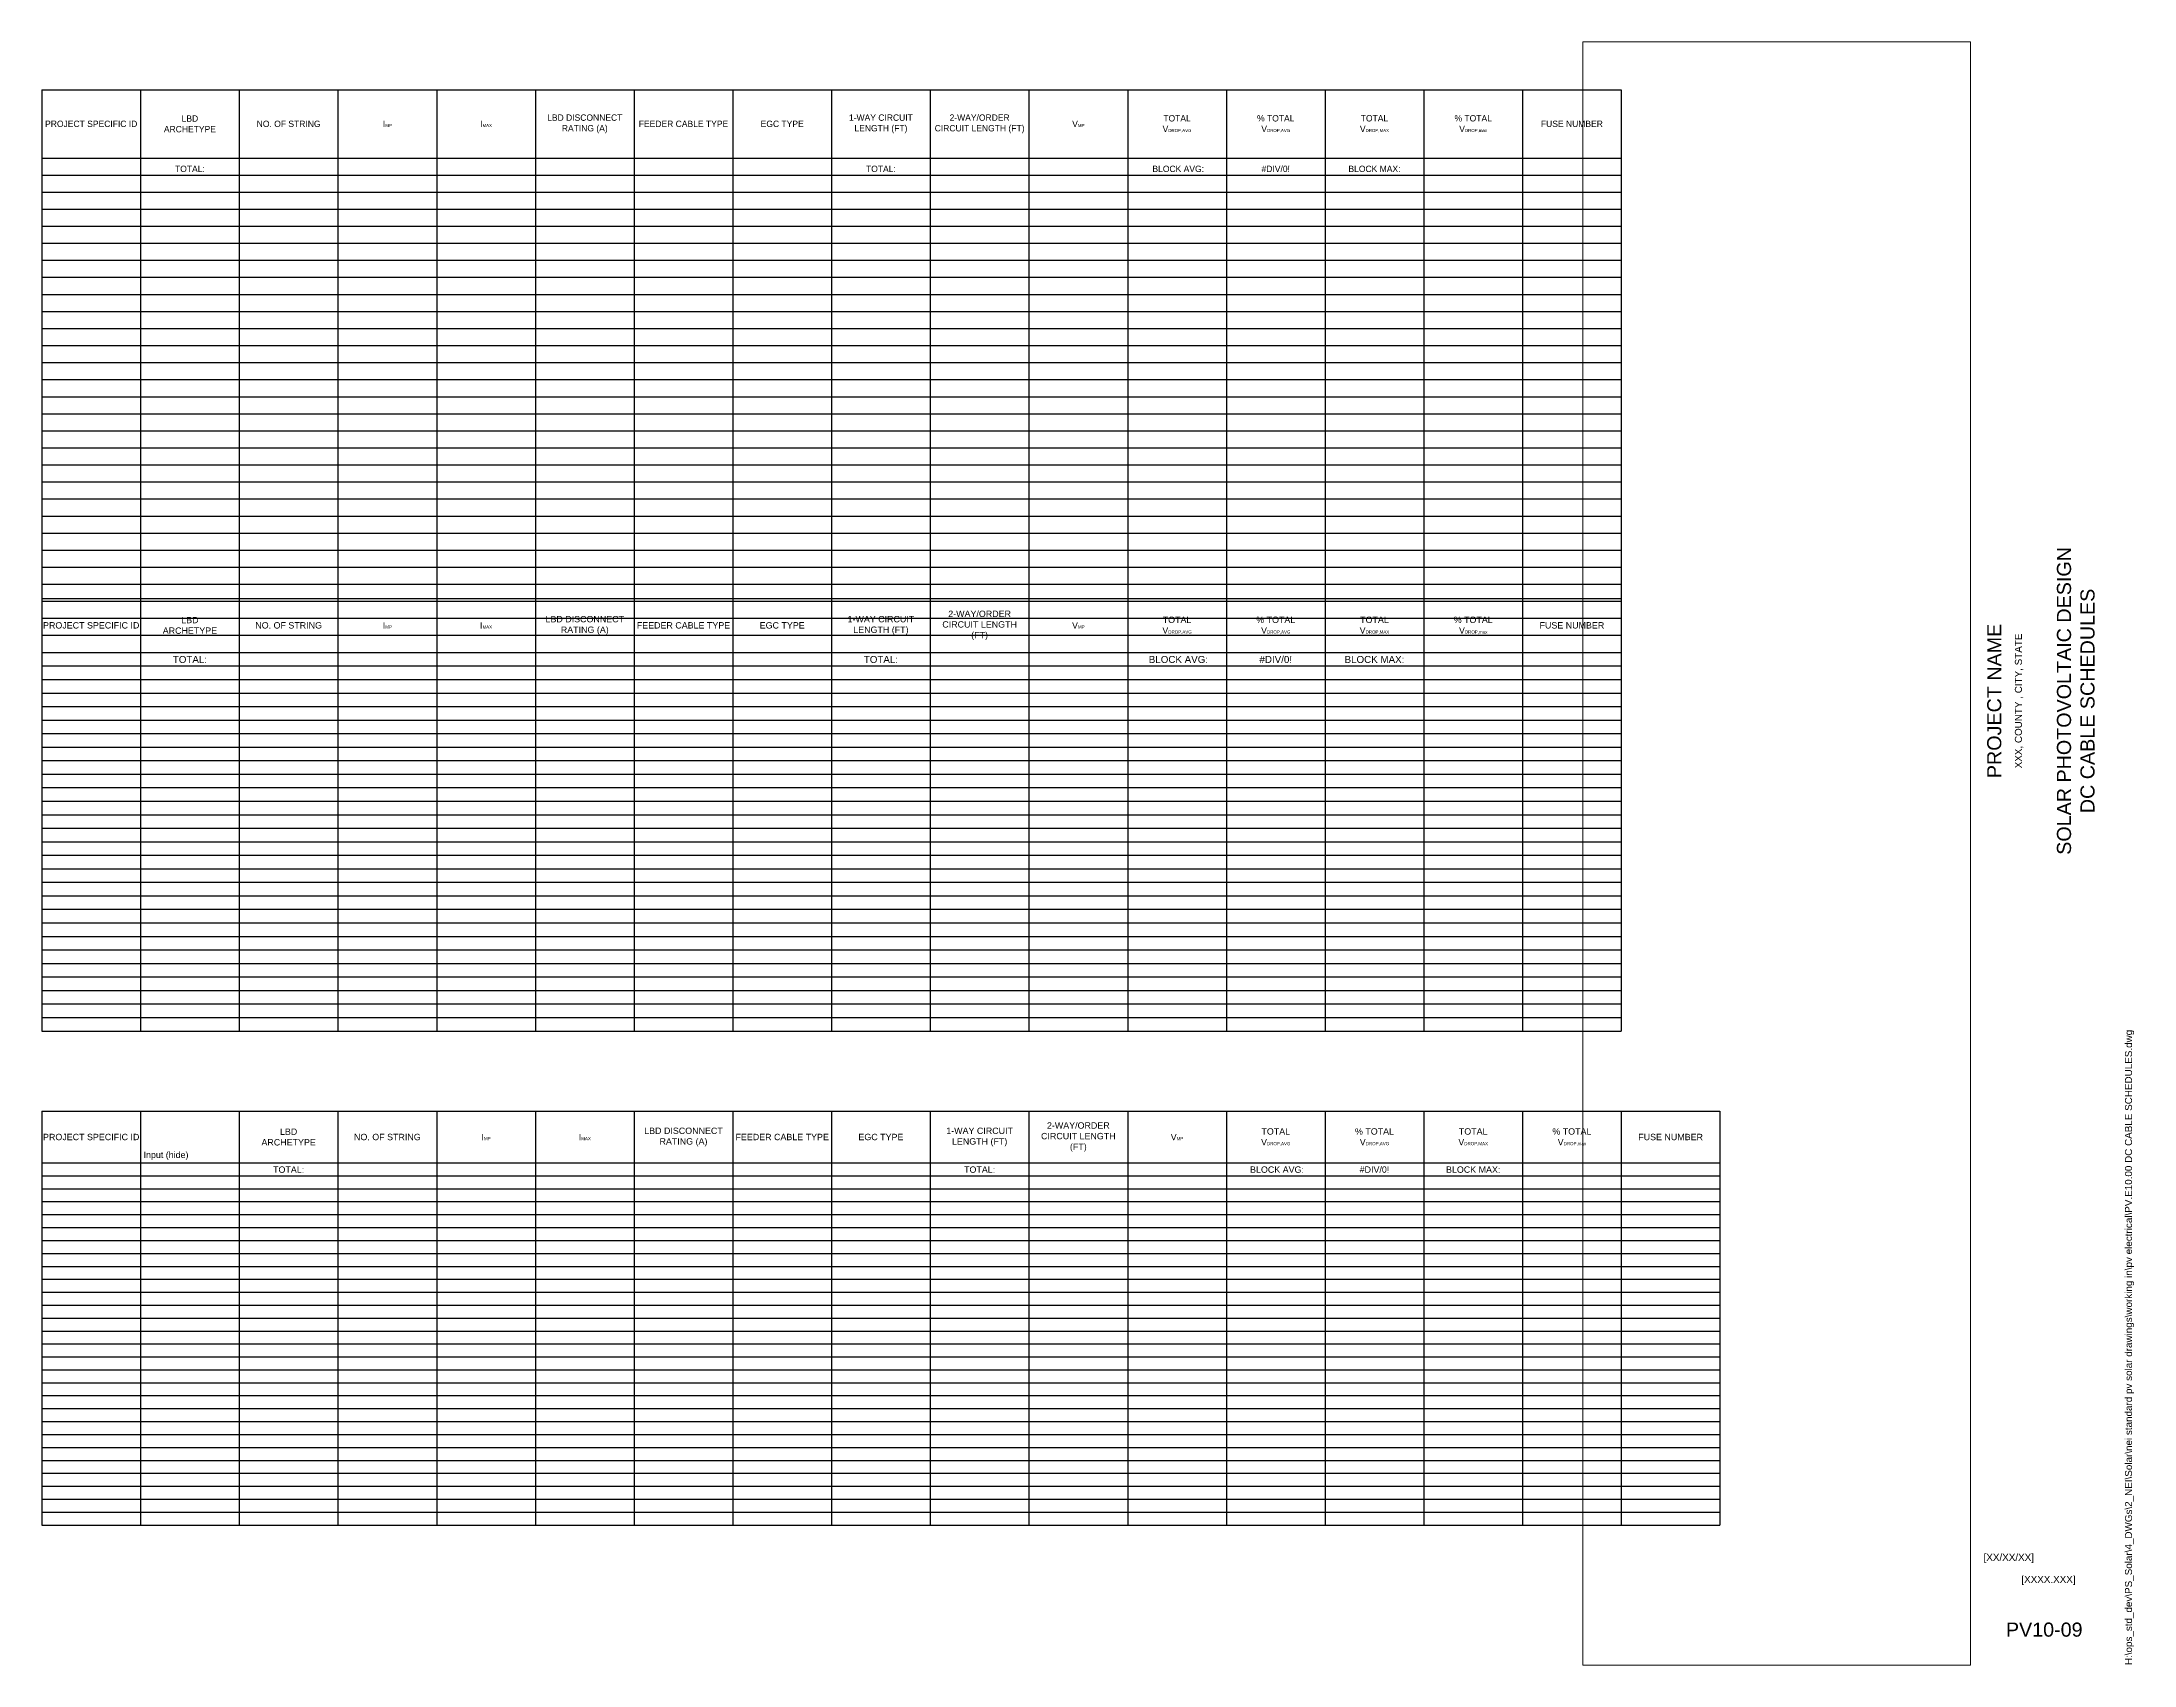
# Paper-space layout 'PV.E10.08 DC CABLE SCHEDULES' of a CAD drawing. Header units: feet. Extents: x 5.1 to 34.7, y 0 to 23.
import ezdxf
from ezdxf.enums import TextEntityAlignment as Align

# ---------------------------------------------------------------- set-up
doc = ezdxf.new("R2010")
doc.units = ezdxf.units.FT
doc.header["$MEASUREMENT"] = 0
for name, color, linetype in [('G-ANNO-TEXT', 1, 'Continuous'), ('G-ANNO-TTBL', 1, 'Continuous'), ('PV-AUTOTABLES', 7, 'Continuous')]:
    doc.layers.add(name, color=color, linetype=linetype)
doc.layers.add('G-NPLT', color=67, linetype='Continuous', plot=False)
doc.layers.add('VP', color=31, linetype='Continuous', plot=False)
doc.styles.add('NEI-A', font='arial.ttf')

# ---------------------------------------------------------------- blocks, each defined once
blk = doc.blocks.new('*A46')
at = {"layer": 'G-ANNO-TEXT', "color": 7, "linetype": 'Continuous', "ltscale": 0.083333}
for points in [[(0, 0), (0, -7.733)], [(0, 0), (22.4, 0)], [(1.4, 0), (1.4, -7.733)], [(2.8, 0), (2.8, -7.733)], [(4.2, 0), (4.2, -7.733)], [(5.6, 0), (5.6, -7.733)], [(7, 0), (7, -7.733)], [(8.4, 0), (8.4, -7.733)], [(9.8, 0), (9.8, -7.733)], [(11.2, 0), (11.2, -7.733)], [(12.6, 0), (12.6, -7.733)], [(14, 0), (14, -7.733)], [(15.4, 0), (15.4, -7.733)], [(16.8, 0), (16.8, -7.733)], [(18.2, 0), (18.2, -7.733)], [(19.6, 0), (19.6, -7.733)], [(21, 0), (21, -7.733)], [(22.4, 0), (22.4, -7.733)], [(0, -0.967), (22.4, -0.967)], [(0, -1.208), (22.4, -1.208)], [(0, -1.45), (22.4, -1.45)], [(0, -1.692), (22.4, -1.692)], [(0, -1.933), (22.4, -1.933)], [(0, -2.175), (22.4, -2.175)], [(0, -2.417), (22.4, -2.417)], [(0, -2.658), (22.4, -2.658)], [(0, -2.9), (22.4, -2.9)], [(0, -3.142), (22.4, -3.142)], [(0, -3.383), (22.4, -3.383)], [(0, -3.625), (22.4, -3.625)], [(0, -3.867), (22.4, -3.867)], [(0, -4.108), (22.4, -4.108)], [(0, -4.35), (22.4, -4.35)], [(0, -4.592), (22.4, -4.592)], [(0, -4.833), (22.4, -4.833)], [(0, -5.075), (22.4, -5.075)], [(0, -5.317), (22.4, -5.317)], [(0, -5.558), (22.4, -5.558)], [(0, -5.8), (22.4, -5.8)], [(0, -6.042), (22.4, -6.042)], [(0, -6.283), (22.4, -6.283)], [(0, -6.525), (22.4, -6.525)], [(0, -6.767), (22.4, -6.767)], [(0, -7.008), (22.4, -7.008)], [(0, -7.25), (22.4, -7.25)], [(0, -7.492), (22.4, -7.492)], [(0, -7.733), (22.4, -7.733)]]:
    blk.add_lwpolyline(points, dxfattribs=at)
at = {"layer": 'G-ANNO-TEXT', "color": 7, "char_height": 0.09028, "width": 1.31667, "attachment_point": 5, "style": 'NEI-A'}
for s, insert in [('\\fArchivo Thin|b0|i0|c0|p2;PROJECT SPECIFIC ID', (0.7, -0.483)), ('\\fArchivo Thin|b0|i0|c0|p2;LBD^JARCHETYPE', (2.1, -0.483)), ('\\fArchivo Thin|b0|i0|c0|p2;NO. OF STRING', (3.5, -0.483)), ('\\fArchivo Thin|b0|i0|c0|p2;I{\\A0;\\H0.5x;MP}', (4.9, -0.483)), ('\\fArchivo Thin|b0|i0|c0|p2;I{\\A0;\\H0.5x;MAX}', (6.3, -0.483)), ('\\fArchivo Thin|b0|i0|c0|p2;LBD DISCONNECT RATING (A)', (7.7, -0.483)), ('\\fArchivo Thin|b0|i0|c0|p2;FEEDER CABLE TYPE', (9.1, -0.483)), ('\\fArchivo Thin|b0|i0|c0|p2;EGC TYPE', (10.5, -0.483)), ('\\fArchivo Thin|b0|i0|c0|p2;1-WAY CIRCUIT LENGTH (FT)', (11.9, -0.483)), ('\\fArchivo Thin|b0|i0|c0|p2;2-WAY/ORDER CIRCUIT LENGTH (FT)', (13.3, -0.483)), ('\\fArchivo Thin|b0|i0|c0|p2;V{\\A0;\\H0.5x;MP}', (14.7, -0.483)), ('\\fArchivo Thin|b0|i0|c0|p2;TOTAL^JV{\\A0;\\H0.5x;DROP,AVG}', (16.1, -0.483)), ('\\fArchivo Thin|b0|i0|c0|p2;% TOTAL^JV{\\A0;\\H0.5x;DROP,AVG}', (17.5, -0.483)), ('\\fArchivo Thin|b0|i0|c0|p2;TOTAL^JV{\\A0;\\H0.5x;DROP,MAX}', (18.9, -0.483)), ('\\fArchivo Thin|b0|i0|c0|p2;% TOTAL^JV{\\A0;\\H0.5x;DROP,max}', (20.3, -0.483)), ('\\fArchivo Thin|b0|i0|c0|p2;FUSE NUMBER', (21.7, -0.483))]:
    blk.add_mtext(s, dxfattribs=dict(at, insert=insert))
at = {"layer": 'G-ANNO-TEXT', "color": 7, "char_height": 0.09028, "attachment_point": 8, "style": 'NEI-A'}
for s, insert in [('\\fArchivo Thin|b0|i0|c0|p2; ', (0.7, -1.167)), ('\\fArchivo Thin|b0|i0|c0|p2;TOTAL:', (2.1, -1.167)), ('\\fArchivo Thin|b0|i0|c0|p2; ', (3.5, -1.167)), ('\\fArchivo Thin|b0|i0|c0|p2; ', (4.9, -1.167)), ('\\fArchivo Thin|b0|i0|c0|p2; ', (6.3, -1.167)), ('\\fArchivo Thin|b0|i0|c0|p2; ', (7.7, -1.167)), ('\\fArchivo Thin|b0|i0|c0|p2; ', (9.1, -1.167)), ('\\fArchivo Thin|b0|i0|c0|p2; ', (10.5, -1.167)), ('\\fArchivo Thin|b0|i0|c0|p2;TOTAL:', (11.9, -1.167)), ('\\fArchivo Thin|b0|i0|c0|p2; ', (13.3, -1.167)), ('\\fArchivo Thin|b0|i0|c0|p2; ', (14.7, -1.167)), ('\\fArchivo Thin|b0|i0|c0|p2; BLOCK AVG:', (16.1, -1.167)), ('\\fArchivo Thin|b0|i0|c0|p2;#DIV/0!', (17.5, -1.167)), ('\\fArchivo Thin|b0|i0|c0|p2;BLOCK MAX:', (18.9, -1.167)), ('\\fArchivo Thin|b0|i0|c0|p2; ', (20.3, -1.167)), ('\\fArchivo Thin|b0|i0|c0|p2; ', (21.7, -1.167)), ('\\fArchivo Thin|b0|i0|c0|p2; ', (0.7, -1.408)), ('\\fArchivo Thin|b0|i0|c0|p2; ', (0.7, -1.65)), ('\\fArchivo Thin|b0|i0|c0|p2; ', (0.7, -1.892)), ('\\fArchivo Thin|b0|i0|c0|p2; ', (0.7, -2.133)), ('\\fArchivo Thin|b0|i0|c0|p2; ', (0.7, -2.375)), ('\\fArchivo Thin|b0|i0|c0|p2; ', (0.7, -2.617)), ('\\fArchivo Thin|b0|i0|c0|p2; ', (0.7, -2.858)), ('\\fArchivo Thin|b0|i0|c0|p2; ', (0.7, -3.1)), ('\\fArchivo Thin|b0|i0|c0|p2; ', (0.7, -3.342)), ('\\fArchivo Thin|b0|i0|c0|p2; ', (0.7, -3.583)), ('\\fArchivo Thin|b0|i0|c0|p2; ', (0.7, -3.825)), ('\\fArchivo Thin|b0|i0|c0|p2; ', (0.7, -4.067)), ('\\fArchivo Thin|b0|i0|c0|p2; ', (0.7, -4.308)), ('\\fArchivo Thin|b0|i0|c0|p2; ', (0.7, -4.55)), ('\\fArchivo Thin|b0|i0|c0|p2; ', (0.7, -4.792)), ('\\fArchivo Thin|b0|i0|c0|p2; ', (0.7, -5.033)), ('\\fArchivo Thin|b0|i0|c0|p2; ', (0.7, -5.275)), ('\\fArchivo Thin|b0|i0|c0|p2; ', (0.7, -5.517)), ('\\fArchivo Thin|b0|i0|c0|p2; ', (0.7, -5.758)), ('\\fArchivo Thin|b0|i0|c0|p2; ', (0.7, -6)), ('\\fArchivo Thin|b0|i0|c0|p2; ', (0.7, -6.242)), ('\\fArchivo Thin|b0|i0|c0|p2; ', (0.7, -6.483)), ('\\fArchivo Thin|b0|i0|c0|p2; ', (0.7, -6.725)), ('\\fArchivo Thin|b0|i0|c0|p2; ', (0.7, -6.967)), ('\\fArchivo Thin|b0|i0|c0|p2; ', (0.7, -7.208)), ('\\fArchivo Thin|b0|i0|c0|p2; ', (0.7, -7.45)), ('\\fArchivo Thin|b0|i0|c0|p2; ', (0.7, -7.692))]:
    blk.add_mtext(s, dxfattribs=dict(at, insert=insert))
blk = doc.blocks.new('*A45')
at = {"layer": 'G-ANNO-TEXT', "color": 7, "linetype": 'Continuous', "ltscale": 0.083333}
for points in [[(0, 0), (0, -6.133)], [(0, 0), (22.4, 0)], [(1.4, 0), (1.4, -6.133)], [(2.8, 0), (2.8, -6.133)], [(4.2, 0), (4.2, -6.133)], [(5.6, 0), (5.6, -6.133)], [(7, 0), (7, -6.133)], [(8.4, 0), (8.4, -6.133)], [(9.8, 0), (9.8, -6.133)], [(11.2, 0), (11.2, -6.133)], [(12.6, 0), (12.6, -6.133)], [(14, 0), (14, -6.133)], [(15.4, 0), (15.4, -6.133)], [(16.8, 0), (16.8, -6.133)], [(18.2, 0), (18.2, -6.133)], [(19.6, 0), (19.6, -6.133)], [(21, 0), (21, -6.133)], [(22.4, 0), (22.4, -6.133)], [(0, -0.767), (22.4, -0.767)], [(0, -0.958), (22.4, -0.958)], [(0, -1.15), (22.4, -1.15)], [(0, -1.342), (22.4, -1.342)], [(0, -1.533), (22.4, -1.533)], [(0, -1.725), (22.4, -1.725)], [(0, -1.917), (22.4, -1.917)], [(0, -2.108), (22.4, -2.108)], [(0, -2.3), (22.4, -2.3)], [(0, -2.492), (22.4, -2.492)], [(0, -2.683), (22.4, -2.683)], [(0, -2.875), (22.4, -2.875)], [(0, -3.067), (22.4, -3.067)], [(0, -3.258), (22.4, -3.258)], [(0, -3.45), (22.4, -3.45)], [(0, -3.642), (22.4, -3.642)], [(0, -3.833), (22.4, -3.833)], [(0, -4.025), (22.4, -4.025)], [(0, -4.217), (22.4, -4.217)], [(0, -4.408), (22.4, -4.408)], [(0, -4.6), (22.4, -4.6)], [(0, -4.792), (22.4, -4.792)], [(0, -4.983), (22.4, -4.983)], [(0, -5.175), (22.4, -5.175)], [(0, -5.367), (22.4, -5.367)], [(0, -5.558), (22.4, -5.558)], [(0, -5.75), (22.4, -5.75)], [(0, -5.942), (22.4, -5.942)], [(0, -6.133), (22.4, -6.133)]]:
    blk.add_lwpolyline(points, dxfattribs=at)
at = {"layer": 'G-ANNO-TEXT', "color": 7, "char_height": 0.09028, "width": 1.31667, "attachment_point": 5, "style": 'NEI-A'}
for s, insert in [('\\fArial|b0|i0|c0|p34;LBD^JARCHETYPE', (2.1, -0.383)), ('\\fArial|b0|i0|c0|p34;LBD DISCONNECT RATING (A)', (7.7, -0.383)), ('\\fArial|b0|i0|c0|p34;1-WAY CIRCUIT LENGTH (FT)', (11.9, -0.383)), ('\\fArial|b0|i0|c0|p34;2-WAY/ORDER CIRCUIT LENGTH (FT)', (13.3, -0.383)), ('\\fArial|b0|i0|c0|p34;TOTAL^JV{\\A0;\\H0.5x;DROP,AVG}', (16.1, -0.383)), ('\\fArial|b0|i0|c0|p34;% TOTAL^JV{\\A0;\\H0.5x;DROP,AVG}', (17.5, -0.383)), ('\\fArial|b0|i0|c0|p34;TOTAL^JV{\\A0;\\H0.5x;DROP,MAX}', (18.9, -0.383)), ('\\fArial|b0|i0|c0|p34;% TOTAL^JV{\\A0;\\H0.5x;DROP,max}', (20.3, -0.383)), ('\\fArial|b0|i0|c0|p34;PROJECT SPECIFIC ID', (0.7, -0.383)), ('\\fArial|b0|i0|c0|p34;NO. OF STRING', (3.5, -0.383)), ('\\fArial|b0|i0|c0|p34;I{\\A0;\\H0.5x;MP}', (4.9, -0.383)), ('\\fArial|b0|i0|c0|p34;I{\\A0;\\H0.5x;MAX}', (6.3, -0.383)), ('\\fArial|b0|i0|c0|p34;FEEDER CABLE TYPE', (9.1, -0.383)), ('\\fArial|b0|i0|c0|p34;EGC TYPE', (10.5, -0.383)), ('\\fArial|b0|i0|c0|p34;V{\\A0;\\H0.5x;MP}', (14.7, -0.383)), ('\\fArial|b0|i0|c0|p34;FUSE NUMBER', (21.7, -0.383))]:
    blk.add_mtext(s, dxfattribs=dict(at, insert=insert))
at = {"layer": 'G-ANNO-TEXT', "color": 7, "char_height": 0.09931, "attachment_point": 8, "style": 'NEI-A'}
for s, insert in [('\\fArial|b0|i0|c0|p34;TOTAL:', (2.1, -0.917)), ('\\fArial|b0|i0|c0|p34;TOTAL:', (11.9, -0.917)), ('\\fArial|b0|i0|c0|p34; BLOCK AVG:', (16.1, -0.917)), ('\\fArial|b0|i0|c0|p34;#DIV/0!', (17.5, -0.917)), ('\\fArial|b0|i0|c0|p34;BLOCK MAX:', (18.9, -0.917)), ('\\fArial|b0|i0|c0|p34; ', (0.7, -0.917)), ('\\fArial|b0|i0|c0|p34; ', (0.7, -1.108)), ('\\fArial|b0|i0|c0|p34; ', (3.5, -0.917)), ('\\fArial|b0|i0|c0|p34; ', (4.9, -0.917)), ('\\fArial|b0|i0|c0|p34; ', (6.3, -0.917)), ('\\fArial|b0|i0|c0|p34; ', (7.7, -0.917)), ('\\fArial|b0|i0|c0|p34; ', (9.1, -0.917)), ('\\fArial|b0|i0|c0|p34; ', (10.5, -0.917)), ('\\fArial|b0|i0|c0|p34; ', (13.3, -0.917)), ('\\fArial|b0|i0|c0|p34; ', (14.7, -0.917)), ('\\fArial|b0|i0|c0|p34; ', (20.3, -0.917)), ('\\fArial|b0|i0|c0|p34; ', (21.7, -0.917)), ('\\fArial|b0|i0|c0|p34; ', (0.7, -1.3)), ('\\fArial|b0|i0|c0|p34; ', (0.7, -1.492)), ('\\fArial|b0|i0|c0|p34; ', (0.7, -1.683)), ('\\fArial|b0|i0|c0|p34; ', (0.7, -1.875)), ('\\fArial|b0|i0|c0|p34; ', (0.7, -2.067)), ('\\fArial|b0|i0|c0|p34; ', (0.7, -2.258)), ('\\fArial|b0|i0|c0|p34; ', (0.7, -2.45)), ('\\fArial|b0|i0|c0|p34; ', (0.7, -2.642)), ('\\fArial|b0|i0|c0|p34; ', (0.7, -2.833)), ('\\fArial|b0|i0|c0|p34; ', (0.7, -3.025)), ('\\fArial|b0|i0|c0|p34; ', (0.7, -3.217)), ('\\fArial|b0|i0|c0|p34; ', (0.7, -3.408)), ('\\fArial|b0|i0|c0|p34; ', (0.7, -3.6)), ('\\fArial|b0|i0|c0|p34; ', (0.7, -3.792)), ('\\fArial|b0|i0|c0|p34; ', (0.7, -3.983)), ('\\fArial|b0|i0|c0|p34; ', (0.7, -4.175)), ('\\fArial|b0|i0|c0|p34; ', (0.7, -4.367)), ('\\fArial|b0|i0|c0|p34; ', (0.7, -4.558)), ('\\fArial|b0|i0|c0|p34; ', (0.7, -4.75)), ('\\fArial|b0|i0|c0|p34; ', (0.7, -4.942)), ('\\fArial|b0|i0|c0|p34; ', (0.7, -5.133)), ('\\fArial|b0|i0|c0|p34; ', (0.7, -5.325)), ('\\fArial|b0|i0|c0|p34; ', (0.7, -5.517)), ('\\fArial|b0|i0|c0|p34; ', (0.7, -5.708)), ('\\fArial|b0|i0|c0|p34; ', (0.7, -5.9)), ('\\fArial|b0|i0|c0|p34; ', (0.7, -6.092))]:
    blk.add_mtext(s, dxfattribs=dict(at, insert=insert))
blk = doc.blocks.new('*A44')
at = {"layer": 'G-ANNO-TEXT', "color": 7, "linetype": 'Continuous', "ltscale": 0.083333}
for points in [[(0, 0), (0, -5.867)], [(0, 0), (23.8, 0)], [(1.4, 0), (1.4, -5.867)], [(2.8, 0), (2.8, -5.867)], [(4.2, 0), (4.2, -5.867)], [(5.6, 0), (5.6, -5.867)], [(7, 0), (7, -5.867)], [(8.4, 0), (8.4, -5.867)], [(9.8, 0), (9.8, -5.867)], [(11.2, 0), (11.2, -5.867)], [(12.6, 0), (12.6, -5.867)], [(14, 0), (14, -5.867)], [(15.4, 0), (15.4, -5.867)], [(16.8, 0), (16.8, -5.867)], [(18.2, 0), (18.2, -5.867)], [(19.6, 0), (19.6, -5.867)], [(21, 0), (21, -5.867)], [(22.4, 0), (22.4, -5.867)], [(23.8, 0), (23.8, -5.867)], [(0, -0.733), (23.8, -0.733)], [(0, -0.917), (23.8, -0.917)], [(0, -1.1), (23.8, -1.1)], [(0, -1.283), (23.8, -1.283)], [(0, -1.467), (23.8, -1.467)], [(0, -1.65), (23.8, -1.65)], [(0, -1.833), (23.8, -1.833)], [(0, -2.017), (23.8, -2.017)], [(0, -2.2), (23.8, -2.2)], [(0, -2.383), (23.8, -2.383)], [(0, -2.567), (23.8, -2.567)], [(0, -2.75), (23.8, -2.75)], [(0, -2.933), (23.8, -2.933)], [(0, -3.117), (23.8, -3.117)], [(0, -3.3), (23.8, -3.3)], [(0, -3.483), (23.8, -3.483)], [(0, -3.667), (23.8, -3.667)], [(0, -3.85), (23.8, -3.85)], [(0, -4.033), (23.8, -4.033)], [(0, -4.217), (23.8, -4.217)], [(0, -4.4), (23.8, -4.4)], [(0, -4.583), (23.8, -4.583)], [(0, -4.767), (23.8, -4.767)], [(0, -4.95), (23.8, -4.95)], [(0, -5.133), (23.8, -5.133)], [(0, -5.317), (23.8, -5.317)], [(0, -5.5), (23.8, -5.5)], [(0, -5.683), (23.8, -5.683)], [(0, -5.867), (23.8, -5.867)]]:
    blk.add_lwpolyline(points, dxfattribs=at)
at = {"layer": 'G-ANNO-TEXT', "color": 7, "char_height": 0.09028, "width": 1.31667, "attachment_point": 5, "style": 'NEI-A'}
for s, insert in [('\\fArial|b0|i0|c0|p34;LBD^JARCHETYPE', (3.5, -0.367)), ('\\fArial|b0|i0|c0|p34;LBD DISCONNECT RATING (A)', (9.1, -0.367)), ('\\fArial|b0|i0|c0|p34;1-WAY CIRCUIT LENGTH (FT)', (13.3, -0.367)), ('\\fArial|b0|i0|c0|p34;2-WAY/ORDER CIRCUIT LENGTH (FT)', (14.7, -0.367)), ('\\fArial|b0|i0|c0|p34;TOTAL^JV{\\A0;\\H0.5x;DROP,AVG}', (17.5, -0.367)), ('\\fArial|b0|i0|c0|p34;% TOTAL^JV{\\A0;\\H0.5x;DROP,AVG}', (18.9, -0.367)), ('\\fArial|b0|i0|c0|p34;TOTAL^JV{\\A0;\\H0.5x;DROP,MAX}', (20.3, -0.367)), ('\\fArial|b0|i0|c0|p34;% TOTAL^JV{\\A0;\\H0.5x;DROP,max}', (21.7, -0.367)), ('\\fArial|b0|i0|c0|p34;PROJECT SPECIFIC ID', (0.7, -0.367)), ('\\fArial|b0|i0|c0|p34;NO. OF STRING', (4.9, -0.367)), ('\\fArial|b0|i0|c0|p34;I{\\A0;\\H0.5x;MP}', (6.3, -0.367)), ('\\fArial|b0|i0|c0|p34;I{\\A0;\\H0.5x;MAX}', (7.7, -0.367)), ('\\fArial|b0|i0|c0|p34;FEEDER CABLE TYPE', (10.5, -0.367)), ('\\fArial|b0|i0|c0|p34;EGC TYPE', (11.9, -0.367)), ('\\fArial|b0|i0|c0|p34;V{\\A0;\\H0.5x;MP}', (16.1, -0.367)), ('\\fArial|b0|i0|c0|p34;FUSE NUMBER', (23.1, -0.367))]:
    blk.add_mtext(s, dxfattribs=dict(at, insert=insert))
at = {"layer": 'G-ANNO-TEXT', "color": 7, "char_height": 0.09028, "style": 'NEI-A'}
for s, insert, attachment_point in [('\\fArial|b0|i0|c0|p34;Input (hide)', (1.442, -0.692), 7), ('\\fArial|b0|i0|c0|p34; ', (0.7, -0.875), 8), ('\\fArial|b0|i0|c0|p34; ', (2.1, -0.875), 8), ('\\fArial|b0|i0|c0|p34;TOTAL:', (3.5, -0.875), 8), ('\\fArial|b0|i0|c0|p34; ', (4.9, -0.875), 8), ('\\fArial|b0|i0|c0|p34; ', (6.3, -0.875), 8), ('\\fArial|b0|i0|c0|p34; ', (7.7, -0.875), 8), ('\\fArial|b0|i0|c0|p34; ', (9.1, -0.875), 8), ('\\fArial|b0|i0|c0|p34; ', (10.5, -0.875), 8), ('\\fArial|b0|i0|c0|p34; ', (11.9, -0.875), 8), ('\\fArial|b0|i0|c0|p34;TOTAL:', (13.3, -0.875), 8), ('\\fArial|b0|i0|c0|p34; ', (14.7, -0.875), 8), ('\\fArial|b0|i0|c0|p34; ', (16.1, -0.875), 8), ('\\fArial|b0|i0|c0|p34; BLOCK AVG:', (17.5, -0.875), 8), ('\\fArial|b0|i0|c0|p34;#DIV/0!', (18.9, -0.875), 8), ('\\fArial|b0|i0|c0|p34;BLOCK MAX:', (20.3, -0.875), 8), ('\\fArial|b0|i0|c0|p34; ', (21.7, -0.875), 8), ('\\fArial|b0|i0|c0|p34; ', (23.1, -0.875), 8), ('\\fArial|b0|i0|c0|p34; ', (0.7, -1.058), 8), ('\\fArial|b0|i0|c0|p34; ', (0.7, -1.242), 8), ('\\fArial|b0|i0|c0|p34; ', (0.7, -1.425), 8), ('\\fArial|b0|i0|c0|p34; ', (0.7, -1.608), 8), ('\\fArial|b0|i0|c0|p34; ', (0.7, -1.792), 8), ('\\fArial|b0|i0|c0|p34; ', (0.7, -1.975), 8), ('\\fArial|b0|i0|c0|p34; ', (0.7, -2.158), 8), ('\\fArial|b0|i0|c0|p34; ', (0.7, -2.342), 8), ('\\fArial|b0|i0|c0|p34; ', (0.7, -2.525), 8), ('\\fArial|b0|i0|c0|p34; ', (0.7, -2.708), 8), ('\\fArial|b0|i0|c0|p34; ', (0.7, -2.892), 8), ('\\fArial|b0|i0|c0|p34; ', (0.7, -3.075), 8), ('\\fArial|b0|i0|c0|p34; ', (0.7, -3.258), 8), ('\\fArial|b0|i0|c0|p34; ', (0.7, -3.442), 8), ('\\fArial|b0|i0|c0|p34; ', (0.7, -3.625), 8), ('\\fArial|b0|i0|c0|p34; ', (0.7, -3.808), 8), ('\\fArial|b0|i0|c0|p34; ', (0.7, -3.992), 8), ('\\fArial|b0|i0|c0|p34; ', (0.7, -4.175), 8), ('\\fArial|b0|i0|c0|p34; ', (0.7, -4.358), 8), ('\\fArial|b0|i0|c0|p34; ', (0.7, -4.542), 8), ('\\fArial|b0|i0|c0|p34; ', (0.7, -4.725), 8), ('\\fArial|b0|i0|c0|p34; ', (0.7, -4.908), 8), ('\\fArial|b0|i0|c0|p34; ', (0.7, -5.092), 8), ('\\fArial|b0|i0|c0|p34; ', (0.7, -5.275), 8), ('\\fArial|b0|i0|c0|p34; ', (0.7, -5.458), 8), ('\\fArial|b0|i0|c0|p34; ', (0.7, -5.642), 8), ('\\fArial|b0|i0|c0|p34; ', (0.7, -5.825), 8)]:
    blk.add_mtext(s, dxfattribs=dict(at, insert=insert, attachment_point=attachment_point))

psp = doc.layouts.new('PV.E10.08 DC CABLE SCHEDULES')

# ---------------------------------------------------------------- block references
at = {"layer": 'PV-AUTOTABLES'}
for name, p in [('*A46', (5.056, 22.331)), ('*A45', (5.056, 15.122)), ('*A44', (5.056, 7.853))]:
    psp.add_blockref(name, p, dxfattribs=at)

# ---------------------------------------------------------------- texts
at = {"layer": 'G-ANNO-TTBL', "style": 'NEI-A'}
psp.add_text('XXX, COUNTY , CITY, STATE', height=0.1, rotation=90, dxfattribs=at).set_placement((33.097, 13.668), align=Align.MIDDLE)
at = {"layer": 'G-ANNO-TTBL', "char_height": 0.2, "attachment_point": 5, "rotation": 90, "style": 'NEI-A'}
for s, heights, insert in [('SOLAR PHOTOVOLTAIC DESIGN\\PDC CABLE SCHEDULES', [0.544], (33.903, 13.668)), ('PROJECT NAME', [0], (32.747, 13.668))]:
    psp.add_mtext_dynamic_manual_height_columns(s, width=7.8846, gutter_width=0.5, heights=heights, dxfattribs=dict(at, insert=insert))
at = {"layer": 'G-ANNO-TTBL', "style": 'NEI-A'}
for s, width, insert, char_height, attachment_point in [('[XX/XX/XX]', 0.85482, (32.595, 1.513), 0.1, 4), ('[XXXX.XXX]', 0.85482, (33.515, 1.2), 0.1, 5), ('PV10-09', 1.7218, (33.455, 0.502), 0.2, 5)]:
    psp.add_mtext_dynamic_manual_height_columns(s, width=width, gutter_width=0.5, heights=[0], dxfattribs=dict(at, insert=insert, char_height=char_height, attachment_point=attachment_point))
at = {"layer": 'G-NPLT', "insert": (34.6, 0), "char_height": 0.1, "width": 13.97168, "attachment_point": 1, "rotation": 90, "style": 'NEI-A'}
psp.add_mtext('H:\\\\ops_std_dev\\\\PS_Solar\\\\4_DWGs\\\\2_NEI\\\\Solar\\\\nei standard pv solar drawings\\\\working in\\\\pv electrical\\\\PV.E10.00 DC CABLE SCHEDULES.dwg', dxfattribs=at)

# ---------------------------------------------------------------- viewports
at = {"layer": 'VP'}
psp.add_viewport(center=(29.659, 11.505), size=(5.5, 23.0106), view_center_point=(35.375, 5.168), view_height=23.0106, dxfattribs=at)

doc.saveas('drawing.dxf')
